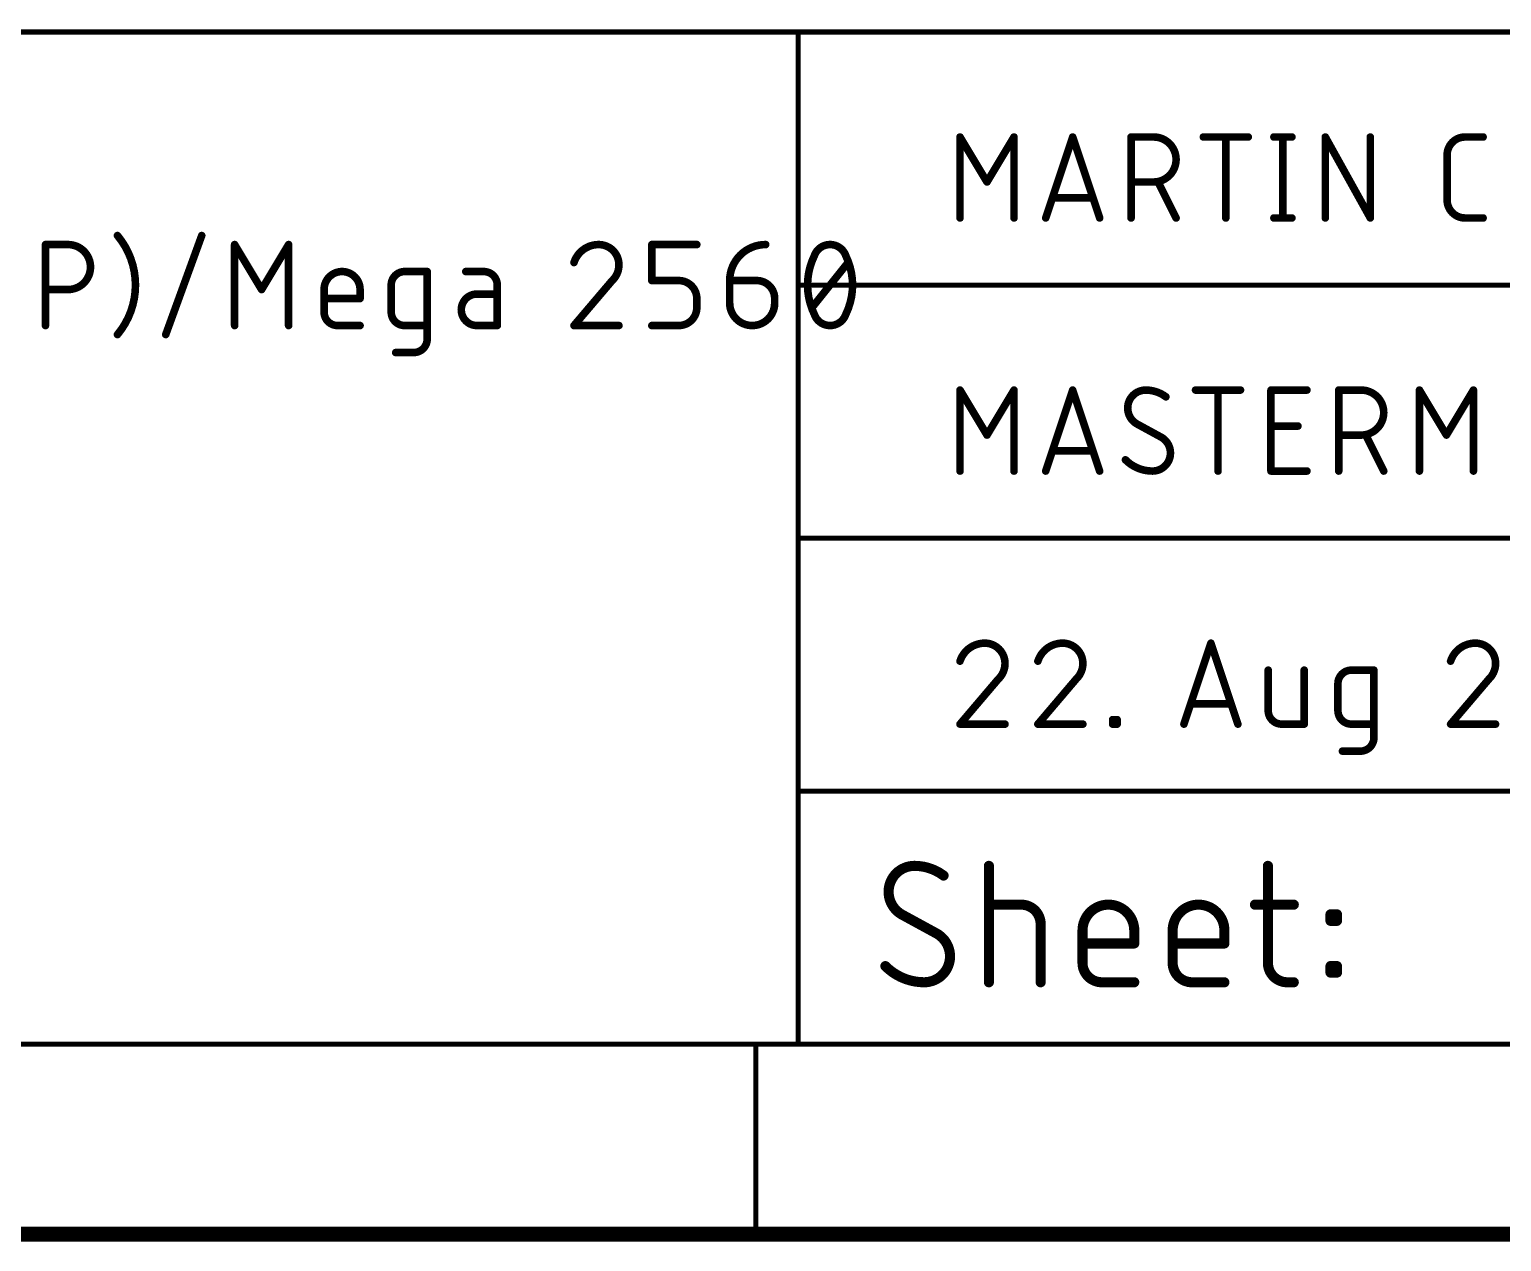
# Model space of a CAD drawing. Extents: x -56 to 205, y -3 to 177.
# Drawn here: x 143.96 to 173.51, y -2.69 to 21.64 of the extents above; entities that cross this region are included whole.
import ezdxf

# ---------------------------------------------------------------- set-up
doc = ezdxf.new("R2010")
doc.units = 0
doc.layers.add('94', color=14, linetype='CONTINUOUS')

msp = doc.modelspace()

# ---------------------------------------------------------------- linework, layer by layer
at = {"layer": '94'}
for points, const_width in [([(105.41, 21.59), (159.385, 21.59)], 0.1016), ([(159.385, 21.59), (200.66, 21.59)], 0.1016), ([(159.385, 16.51), (159.385, 21.59)], 0.1016), ([(162.6362, 17.8562), (162.6362, 19.4818)], 0.1524), ([(162.6362, 19.4818), (163.1781, 18.5787)], 0.1524), ([(163.1781, 18.5787), (163.7199, 19.4818)], 0.1524), ([(163.7199, 19.4818), (163.7199, 17.8562)], 0.1524), ([(164.3556, 17.8562), (164.8975, 19.4818)], 0.1524), ([(164.8975, 19.4818), (165.4394, 17.8562)], 0.1524), ([(166.0703, 17.8562), (166.0703, 19.4818)], 0.1524), ([(166.0703, 19.4818), (166.5219, 19.4818)], 0.1524), ([(167.5201, 19.4818), (168.4232, 19.4818)], 0.1524), ([(167.9716, 17.8562), (167.9716, 19.4818)], 0.1524), ([(168.9373, 19.4818), (169.2986, 19.4818)], 0.1524), ([(169.1179, 19.4818), (169.1179, 17.8562)], 0.1524), ([(169.969, 17.8562), (169.969, 19.4818)], 0.1524), ([(169.969, 19.4818), (170.8721, 17.8562)], 0.1524), ([(170.8721, 17.8562), (170.8721, 19.4818)], 0.1524), ([(172.7752, 19.4818), (173.1364, 19.4818)], 0.1524), ([(172.4139, 18.2174), (172.4139, 19.1206)], 0.1524), ([(166.5219, 18.5787), (166.0703, 18.5787)], 0.1524), ([(166.9734, 17.8562), (166.6122, 18.5787)], 0.1524), ([(165.3039, 18.2626), (164.4911, 18.2626)], 0.1524), ([(168.9373, 17.8562), (169.2986, 17.8562)], 0.1524), ([(173.1364, 17.8562), (172.7752, 17.8562)], 0.1524), ([(146.6922, 15.5166), (147.4147, 17.5034)], 0.1524), ([(144.2783, 15.6972), (144.2783, 17.3228)], 0.1524), ([(144.2783, 17.3228), (144.7299, 17.3228)], 0.1524), ([(148.0747, 15.6972), (148.0747, 17.3228)], 0.1524), ([(148.0747, 17.3228), (148.6166, 16.4197)], 0.1524), ([(148.6166, 16.4197), (149.1584, 17.3228)], 0.1524), ([(149.1584, 17.3228), (149.1584, 15.6972)], 0.1524), ([(156.4496, 16.6003), (156.4496, 17.3228)], 0.1524), ([(156.4496, 17.3228), (157.3527, 17.3228)], 0.1524), ([(151.4889, 16.7809), (151.9404, 16.7809)], 0.1524), ([(151.9404, 16.7809), (151.9404, 15.4263)], 0.1524), ([(153.0763, 16.7809), (152.7151, 16.7809)], 0.1524), ([(159.6661, 16.0584), (160.3886, 16.9616)], 0.1524), ([(151.2179, 15.9681), (151.2179, 16.51)], 0.1524), ([(153.3472, 15.6972), (153.3472, 16.51)], 0.1524), ([(155.6541, 16.6003), (154.8864, 15.6972)], 0.1524), ([(156.9914, 16.6003), (156.4496, 16.6003)], 0.1524), ([(158.0127, 16.6003), (158.5546, 16.6003)], 0.1524), ([(158.0127, 16.1488), (158.0127, 16.6003)], 0.1524), ([(159.385, 11.43), (159.385, 16.51)], 0.1016), ([(159.385, 16.51), (200.66, 16.51)], 0.1016), ([(144.7299, 16.4197), (144.2783, 16.4197)], 0.1524), ([(149.8706, 15.9681), (149.8706, 16.4197)], 0.1524), ([(150.5931, 16.2391), (149.8706, 16.2391)], 0.1524), ([(150.5931, 16.4197), (150.5931, 16.2391)], 0.1524), ([(153.3472, 16.3294), (152.9408, 16.3294)], 0.1524), ([(157.3527, 16.0584), (157.3527, 16.2391)], 0.1524), ([(158.9158, 16.2391), (158.9158, 16.1488)], 0.1524), ([(150.5931, 15.6972), (150.1415, 15.6972)], 0.1524), ([(151.9404, 15.6972), (151.4889, 15.6972)], 0.1524), ([(152.9408, 15.6972), (153.3472, 15.6972)], 0.1524), ([(154.8864, 15.6972), (155.7896, 15.6972)], 0.1524), ([(156.4496, 15.6972), (156.9914, 15.6972)], 0.1524), ([(151.6695, 15.1553), (151.3083, 15.1553)], 0.1524), ([(162.6362, 12.7762), (162.6362, 14.4018)], 0.1524), ([(162.6362, 14.4018), (163.1781, 13.4987)], 0.1524), ([(163.1781, 13.4987), (163.7199, 14.4018)], 0.1524), ([(163.7199, 14.4018), (163.7199, 12.7762)], 0.1524), ([(164.3556, 12.7762), (164.8975, 14.4018)], 0.1524), ([(164.8975, 14.4018), (165.4394, 12.7762)], 0.1524), ([(167.3638, 14.4018), (168.2669, 14.4018)], 0.1524), ([(167.8153, 12.7762), (167.8153, 14.4018)], 0.1524), ([(168.8778, 12.7762), (168.8778, 14.4018)], 0.1524), ([(168.8778, 14.4018), (169.6003, 14.4018)], 0.1524), ([(170.2387, 12.7762), (170.2387, 14.4018)], 0.1524), ([(170.2387, 14.4018), (170.6902, 14.4018)], 0.1524), ([(171.8586, 12.7762), (171.8586, 14.4018)], 0.1524), ([(171.8586, 14.4018), (172.4005, 13.4987)], 0.1524), ([(172.4005, 13.4987), (172.9424, 14.4018)], 0.1524), ([(172.9424, 14.4018), (172.9424, 12.7762)], 0.1524), ([(166.6795, 13.4535), (166.1827, 13.7245)], 0.1524), ([(168.8778, 13.6793), (169.4196, 13.6793)], 0.1524), ([(170.6902, 13.4987), (170.2387, 13.4987)], 0.1524), ([(171.1418, 12.7762), (170.7805, 13.4987)], 0.1524), ([(165.3039, 13.1826), (164.4911, 13.1826)], 0.1524), ([(169.6003, 12.7762), (168.8778, 12.7762)], 0.1524), ([(159.385, 6.35), (159.385, 11.43)], 0.1016), ([(159.385, 11.43), (200.66, 11.43)], 0.1016), ([(167.131, 7.6962), (167.6729, 9.3218)], 0.1524), ([(167.6729, 9.3218), (168.2148, 7.6962)], 0.1524), ([(163.4038, 8.5993), (162.6362, 7.6962)], 0.1524), ([(164.967, 8.5993), (164.1993, 7.6962)], 0.1524), ([(168.8227, 8.7799), (168.8227, 7.9671)], 0.1524), ([(169.5452, 7.6962), (169.5452, 8.7799)], 0.1524), ([(170.2222, 7.9671), (170.2222, 8.509)], 0.1524), ([(170.4931, 8.7799), (170.9447, 8.7799)], 0.1524), ([(170.9447, 8.7799), (170.9447, 7.4253)], 0.1524), ([(173.2515, 8.5993), (172.4839, 7.6962)], 0.1524), ([(168.0793, 8.1026), (167.2665, 8.1026)], 0.1524), ([(162.6362, 7.6962), (163.5393, 7.6962)], 0.1524), ([(164.1993, 7.6962), (165.1024, 7.6962)], 0.1524), ([(165.6999, 7.6962), (165.6999, 7.7865)], 0.1524), ([(165.6999, 7.7865), (165.7902, 7.7865)], 0.1524), ([(165.7902, 7.6962), (165.6999, 7.6962)], 0.1524), ([(165.7902, 7.7865), (165.7902, 7.6962)], 0.1524), ([(169.0936, 7.6962), (169.5452, 7.6962)], 0.1524), ([(170.9447, 7.6962), (170.4931, 7.6962)], 0.1524), ([(172.4839, 7.6962), (173.387, 7.6962)], 0.1524), ([(170.6737, 7.1543), (170.3125, 7.1543)], 0.1524), ([(190.5, 6.35), (159.385, 6.35)], 0.1016), ([(159.385, 6.35), (159.385, 1.27)], 0.1016), ([(163.2161, 2.5146), (163.2161, 4.8514)], 0.2032), ([(168.8169, 4.8514), (168.8169, 2.9041)], 0.2032), ([(163.2161, 4.0725), (163.8652, 4.0725)], 0.2032), ([(168.5572, 4.0725), (169.3362, 4.0725)], 0.2032), ([(162.1762, 3.4883), (161.4622, 3.8777)], 0.2032), ([(170.0733, 3.7479), (170.0733, 3.8777)], 0.2032), ([(170.0733, 3.8777), (170.2031, 3.8777)], 0.2032), ([(170.2031, 3.7479), (170.0733, 3.7479)], 0.2032), ([(170.2031, 3.8777), (170.2031, 3.7479)], 0.2032), ([(164.2547, 3.683), (164.2547, 2.5146)], 0.2032), ([(165.0952, 2.9041), (165.0952, 3.5532)], 0.2032), ([(166.1338, 3.5532), (166.1338, 3.2935)], 0.2032), ([(166.9047, 2.9041), (166.9047, 3.5532)], 0.2032), ([(167.9433, 3.5532), (167.9433, 3.2935)], 0.2032), ([(166.1338, 3.2935), (165.0952, 3.2935)], 0.2032), ([(167.9433, 3.2935), (166.9047, 3.2935)], 0.2032), ([(170.0733, 2.7093), (170.0733, 2.8392)], 0.2032), ([(170.0733, 2.8392), (170.2031, 2.8392)], 0.2032), ([(170.2031, 2.7093), (170.0733, 2.7093)], 0.2032), ([(170.2031, 2.8392), (170.2031, 2.7093)], 0.2032), ([(166.1338, 2.5146), (165.4847, 2.5146)], 0.2032), ([(167.9433, 2.5146), (167.2942, 2.5146)], 0.2032), ([(169.2063, 2.5146), (169.3362, 2.5146)], 0.2032), ([(-52.07, 1.27), (200.66, 1.27)], 0.1), ([(158.5383, -2.54), (158.5383, 1.27)], 0.1), ([(-55.88, -2.54), (204.47, -2.54)], 0.3)]:
    msp.add_lwpolyline(points, dxfattribs=dict(at, const_width=const_width))
for points, const_width in [([(159.385, 21.6154, 1), (159.385, 21.5646)], 0.0508), ([(159.4104, 21.59, 1), (159.3596, 21.59)], 0.0508), ([(159.385, 21.5646, 1), (159.385, 21.6154)], 0.0508), ([(162.6743, 19.4818, 1), (162.5981, 19.4818)], 0.0762), ([(162.6689, 19.5014, 1), (162.6035, 19.4622)], 0.0762), ([(163.758, 19.4818, 1), (163.6818, 19.4818)], 0.0762), ([(163.7526, 19.4622, 1), (163.6873, 19.5014)], 0.0762), ([(164.9336, 19.4938, 1), (164.8614, 19.4698)], 0.0762), ([(164.9336, 19.4698, 1), (164.8614, 19.4938)], 0.0762), ([(166.1084, 19.4818, 1), (166.0322, 19.4818)], 0.0762), ([(166.0703, 19.5199, 1), (166.0703, 19.4437)], 0.0762), ([(166.5219, 18.5787, 1), (166.5219, 19.4818)], 0.1524), ([(166.5219, 19.5199, 1), (166.5219, 19.4437)], 0.0762), ([(166.5219, 19.4437, 1), (166.5219, 19.5199)], 0.0762), ([(167.5201, 19.5199, 1), (167.5201, 19.4437)], 0.0762), ([(168.0097, 19.4818, 1), (167.9335, 19.4818)], 0.0762), ([(168.4232, 19.4437, 1), (168.4232, 19.5199)], 0.0762), ([(168.9373, 19.5199, 1), (168.9373, 19.4437)], 0.0762), ([(169.156, 19.4818, 1), (169.0798, 19.4818)], 0.0762), ([(169.2986, 19.4437, 1), (169.2986, 19.5199)], 0.0762), ([(170.0071, 19.4818, 1), (169.9309, 19.4818)], 0.0762), ([(170.0023, 19.5003, 1), (169.9357, 19.4633)], 0.0762), ([(170.9102, 19.4818, 1), (170.834, 19.4818)], 0.0762), ([(172.7752, 19.4818, 0.4142), (172.4139, 19.1206)], 0.1524), ([(172.7752, 19.5199, 1), (172.7752, 19.4437)], 0.0762), ([(172.7752, 19.4437, 1), (172.7752, 19.5199)], 0.0762), ([(173.1364, 19.4437, 1), (173.1364, 19.5199)], 0.0762), ([(172.452, 19.1206, 1), (172.3758, 19.1206)], 0.0762), ([(172.3758, 19.1206, 1), (172.452, 19.1206)], 0.0762), ([(163.1454, 18.5983, 1), (163.2107, 18.5591)], 0.0762), ([(163.1454, 18.5591, 1), (163.2107, 18.5983)], 0.0762), ([(166.0703, 18.6168, 1), (166.0703, 18.5406)], 0.0762), ([(166.5219, 18.6168, 1), (166.5219, 18.5406)], 0.0762), ([(166.5219, 18.5406, 1), (166.5219, 18.6168)], 0.0762), ([(166.6463, 18.5957, 1), (166.5781, 18.5616)], 0.0762), ([(164.4911, 18.3007, 1), (164.4911, 18.2245)], 0.0762), ([(165.3039, 18.2245, 1), (165.3039, 18.3007)], 0.0762), ([(172.4139, 18.2174, 0.4142), (172.7752, 17.8562)], 0.1524), ([(172.452, 18.2174, 1), (172.3758, 18.2174)], 0.0762), ([(172.3758, 18.2174, 1), (172.452, 18.2174)], 0.0762), ([(162.5981, 17.8562, 1), (162.6743, 17.8562)], 0.0762), ([(163.6818, 17.8562, 1), (163.758, 17.8562)], 0.0762), ([(164.3195, 17.8682, 1), (164.3918, 17.8442)], 0.0762), ([(165.4032, 17.8442, 1), (165.4755, 17.8682)], 0.0762), ([(166.0322, 17.8562, 1), (166.1084, 17.8562)], 0.0762), ([(166.9394, 17.8392, 1), (167.0075, 17.8732)], 0.0762), ([(167.9335, 17.8562, 1), (168.0097, 17.8562)], 0.0762), ([(168.9373, 17.8943, 1), (168.9373, 17.8181)], 0.0762), ([(169.0798, 17.8562, 1), (169.156, 17.8562)], 0.0762), ([(169.2986, 17.8181, 1), (169.2986, 17.8943)], 0.0762), ([(169.9309, 17.8562, 1), (170.0071, 17.8562)], 0.0762), ([(170.834, 17.8562, 1), (170.9102, 17.8562)], 0.0762), ([(170.8388, 17.8377, 1), (170.9054, 17.8747)], 0.0762), ([(172.7752, 17.8943, 1), (172.7752, 17.8181)], 0.0762), ([(172.7752, 17.8181, 1), (172.7752, 17.8943)], 0.0762), ([(173.1364, 17.8181, 1), (173.1364, 17.8943)], 0.0762), ([(146.0841, 16.51, 0.1762), (145.7229, 17.5034)], 0.1524), ([(145.7521, 17.5279, 1), (145.6937, 17.4789)], 0.0762), ([(147.4505, 17.4904, 1), (147.3789, 17.5164)], 0.0762), ([(144.3164, 17.3228, 1), (144.2402, 17.3228)], 0.0762), ([(144.2783, 17.3609, 1), (144.2783, 17.2847)], 0.0762), ([(144.7299, 16.4197, 1), (144.7299, 17.3228)], 0.1524), ([(144.7299, 17.3609, 1), (144.7299, 17.2847)], 0.0762), ([(144.7299, 17.2847, 1), (144.7299, 17.3609)], 0.0762), ([(148.1128, 17.3228, 1), (148.0366, 17.3228)], 0.0762), ([(148.1074, 17.3424, 1), (148.042, 17.3032)], 0.0762), ([(149.1965, 17.3228, 1), (149.1203, 17.3228)], 0.0762), ([(149.1911, 17.3032, 1), (149.1258, 17.3424)], 0.0762), ([(155.3832, 17.3228, 0.3252), (154.8864, 16.9616)], 0.1524), ([(155.7896, 16.9164, 0.4142), (155.3832, 17.3228)], 0.1524), ([(155.3832, 17.3609, 1), (155.3832, 17.2847)], 0.0762), ([(155.3832, 17.2847, 1), (155.3832, 17.3609)], 0.0762), ([(156.4877, 17.3228, 1), (156.4115, 17.3228)], 0.0762), ([(156.4496, 17.3609, 1), (156.4496, 17.2847)], 0.0762), ([(157.3527, 17.2847, 1), (157.3527, 17.3609)], 0.0762), ([(158.7352, 17.3228, 0.4142), (158.0127, 16.6003)], 0.1524), ([(158.7352, 17.2847, 1), (158.7352, 17.3609)], 0.0762), ([(159.7113, 17.097, 0.1139), (159.5758, 16.51)], 0.1524), ([(159.6752, 17.1094, 1), (159.7473, 17.0847)], 0.0762), ([(160.0274, 17.3228, 0.3205), (159.7113, 17.097)], 0.1524), ([(159.7455, 17.0803, 1), (159.677, 17.1137)], 0.0762), ([(160.3435, 17.097, 0.3205), (160.0274, 17.3228)], 0.1524), ([(160.0274, 17.3609, 1), (160.0274, 17.2847)], 0.0762), ([(160.0274, 17.2847, 1), (160.0274, 17.3609)], 0.0762), ([(160.3777, 17.1137, 1), (160.3092, 17.0803)], 0.0762), ([(160.4789, 16.51, 0.1139), (160.3435, 17.097)], 0.1524), ([(160.3074, 17.0847, 1), (160.3795, 17.1094)], 0.0762), ([(150.5931, 16.4197, 1), (149.8706, 16.4197)], 0.1524), ([(151.4889, 16.7809, 0.4142), (151.2179, 16.51)], 0.1524), ([(151.4889, 16.819, 1), (151.4889, 16.7428)], 0.0762), ([(151.4889, 16.7428, 1), (151.4889, 16.819)], 0.0762), ([(151.9785, 16.7809, 1), (151.9023, 16.7809)], 0.0762), ([(151.9404, 16.7428, 1), (151.9404, 16.819)], 0.0762), ([(152.7151, 16.819, 1), (152.7151, 16.7428)], 0.0762), ([(153.3472, 16.51, 0.4142), (153.0763, 16.7809)], 0.1524), ([(153.0763, 16.819, 1), (153.0763, 16.7428)], 0.0762), ([(153.0763, 16.7428, 1), (153.0763, 16.819)], 0.0762), ([(154.8502, 16.9733, 1), (154.9227, 16.9498)], 0.0762), ([(155.6541, 16.6003, 0.2053), (155.7896, 16.9164)], 0.1524), ([(155.8277, 16.9164, 1), (155.7515, 16.9164)], 0.0762), ([(155.7515, 16.9164, 1), (155.8277, 16.9164)], 0.0762), ([(160.4184, 16.9378, 1), (160.3589, 16.9854)], 0.0762), ([(145.7229, 15.5166, 0.1762), (146.0841, 16.51)], 0.1524), ([(146.1222, 16.51, 1), (146.046, 16.51)], 0.0762), ([(151.256, 16.51, 1), (151.1798, 16.51)], 0.0762), ([(153.3853, 16.51, 1), (153.3091, 16.51)], 0.0762), ([(155.6278, 16.6279, 1), (155.6804, 16.5727)], 0.0762), ([(155.6831, 16.5756, 1), (155.6251, 16.625)], 0.0762), ([(156.4496, 16.6384, 1), (156.4496, 16.5622)], 0.0762), ([(156.4115, 16.6003, 1), (156.4877, 16.6003)], 0.0762), ([(157.3527, 16.2391, 0.4142), (156.9914, 16.6003)], 0.1524), ([(156.9914, 16.6384, 1), (156.9914, 16.5622)], 0.0762), ([(156.9914, 16.5622, 1), (156.9914, 16.6384)], 0.0762), ([(158.0127, 16.6384, 1), (158.0127, 16.5622)], 0.0762), ([(158.0508, 16.6003, 1), (157.9746, 16.6003)], 0.0762), ([(157.9746, 16.6003, 1), (158.0508, 16.6003)], 0.0762), ([(158.9158, 16.2391, 0.4142), (158.5546, 16.6003)], 0.1524), ([(158.5546, 16.6384, 1), (158.5546, 16.5622)], 0.0762), ([(158.5546, 16.5622, 1), (158.5546, 16.6384)], 0.0762), ([(159.4104, 16.51, 1), (159.3596, 16.51)], 0.0508), ([(159.385, 16.5354, 1), (159.385, 16.4846)], 0.0508), ([(159.5758, 16.51, 0.1139), (159.7113, 15.923)], 0.1524), ([(159.6139, 16.51, 1), (159.5377, 16.51)], 0.0762), ([(160.3435, 15.923, 0.1139), (160.4789, 16.51)], 0.1524), ([(160.517, 16.51, 1), (160.4408, 16.51)], 0.0762), ([(144.2783, 16.4578, 1), (144.2783, 16.3816)], 0.0762), ([(144.7299, 16.4578, 1), (144.7299, 16.3816)], 0.0762), ([(144.7299, 16.3816, 1), (144.7299, 16.4578)], 0.0762), ([(146.046, 16.51, 1), (146.1222, 16.51)], 0.0762), ([(148.5839, 16.4393, 1), (148.6493, 16.4001)], 0.0762), ([(148.5839, 16.4001, 1), (148.6493, 16.4393)], 0.0762), ([(149.9087, 16.4197, 1), (149.8325, 16.4197)], 0.0762), ([(149.8325, 16.4197, 1), (149.9087, 16.4197)], 0.0762), ([(149.8706, 16.2772, 1), (149.8706, 16.201)], 0.0762), ([(150.6312, 16.4197, 1), (150.555, 16.4197)], 0.0762), ([(150.555, 16.4197, 1), (150.6312, 16.4197)], 0.0762), ([(150.555, 16.2391, 1), (150.6312, 16.2391)], 0.0762), ([(150.5931, 16.201, 1), (150.5931, 16.2772)], 0.0762), ([(151.1798, 16.51, 1), (151.256, 16.51)], 0.0762), ([(152.9408, 16.3294, 1), (152.9408, 15.6972)], 0.1524), ([(152.9408, 16.3675, 1), (152.9408, 16.2913)], 0.0762), ([(152.9408, 16.2913, 1), (152.9408, 16.3675)], 0.0762), ([(153.3091, 16.51, 1), (153.3853, 16.51)], 0.0762), ([(153.3472, 16.2913, 1), (153.3472, 16.3675)], 0.0762), ([(157.3908, 16.2391, 1), (157.3146, 16.2391)], 0.0762), ([(157.3146, 16.2391, 1), (157.3908, 16.2391)], 0.0762), ([(158.9539, 16.2391, 1), (158.8777, 16.2391)], 0.0762), ([(158.8777, 16.2391, 1), (158.9539, 16.2391)], 0.0762), ([(159.3596, 16.51, 1), (159.4104, 16.51)], 0.0508), ([(159.5377, 16.51, 1), (159.6139, 16.51)], 0.0762), ([(160.4408, 16.51, 1), (160.517, 16.51)], 0.0762), ([(149.8706, 15.9681, 0.4142), (150.1415, 15.6972)], 0.1524), ([(149.9087, 15.9681, 1), (149.8325, 15.9681)], 0.0762), ([(149.8325, 15.9681, 1), (149.9087, 15.9681)], 0.0762), ([(151.2179, 15.9681, 0.4142), (151.4889, 15.6972)], 0.1524), ([(151.256, 15.9681, 1), (151.1798, 15.9681)], 0.0762), ([(151.1798, 15.9681, 1), (151.256, 15.9681)], 0.0762), ([(156.9914, 15.6972, 0.4142), (157.3527, 16.0584)], 0.1524), ([(157.3908, 16.0584, 1), (157.3146, 16.0584)], 0.0762), ([(157.3146, 16.0584, 1), (157.3908, 16.0584)], 0.0762), ([(158.0127, 16.1488, 1), (158.9158, 16.1488)], 0.1524), ([(158.0508, 16.1488, 1), (157.9746, 16.1488)], 0.0762), ([(157.9746, 16.1488, 1), (158.0508, 16.1488)], 0.0762), ([(158.9539, 16.1488, 1), (158.8777, 16.1488)], 0.0762), ([(158.8777, 16.1488, 1), (158.9539, 16.1488)], 0.0762), ([(159.6364, 16.0822, 1), (159.6959, 16.0346)], 0.0762), ([(159.7473, 15.9353, 1), (159.6752, 15.9106)], 0.0762), ([(159.7113, 15.923, 0.3205), (160.0274, 15.6972)], 0.1524), ([(159.677, 15.9063, 1), (159.7455, 15.9397)], 0.0762), ([(160.0274, 15.6972, 0.3205), (160.3435, 15.923)], 0.1524), ([(160.3092, 15.9397, 1), (160.3777, 15.9063)], 0.0762), ([(160.3795, 15.9106, 1), (160.3074, 15.9353)], 0.0762), ([(144.2402, 15.6972, 1), (144.3164, 15.6972)], 0.0762), ([(148.0366, 15.6972, 1), (148.1128, 15.6972)], 0.0762), ([(149.1203, 15.6972, 1), (149.1965, 15.6972)], 0.0762), ([(150.1415, 15.7353, 1), (150.1415, 15.6591)], 0.0762), ([(150.1415, 15.6591, 1), (150.1415, 15.7353)], 0.0762), ([(150.5931, 15.6591, 1), (150.5931, 15.7353)], 0.0762), ([(151.4889, 15.7353, 1), (151.4889, 15.6591)], 0.0762), ([(151.4889, 15.6591, 1), (151.4889, 15.7353)], 0.0762), ([(151.9404, 15.6591, 1), (151.9404, 15.7353)], 0.0762), ([(152.9408, 15.7353, 1), (152.9408, 15.6591)], 0.0762), ([(152.9408, 15.6591, 1), (152.9408, 15.7353)], 0.0762), ([(153.3091, 15.6972, 1), (153.3853, 15.6972)], 0.0762), ([(153.3472, 15.6591, 1), (153.3472, 15.7353)], 0.0762), ([(154.8864, 15.7353, 1), (154.8864, 15.6591)], 0.0762), ([(154.8574, 15.7219, 1), (154.9155, 15.6725)], 0.0762), ([(155.7896, 15.6591, 1), (155.7896, 15.7353)], 0.0762), ([(156.4496, 15.7353, 1), (156.4496, 15.6591)], 0.0762), ([(156.9914, 15.7353, 1), (156.9914, 15.6591)], 0.0762), ([(156.9914, 15.6591, 1), (156.9914, 15.7353)], 0.0762), ([(160.0274, 15.7353, 1), (160.0274, 15.6591)], 0.0762), ([(160.0274, 15.6591, 1), (160.0274, 15.7353)], 0.0762), ([(145.6937, 15.5411, 1), (145.7521, 15.4921)], 0.0762), ([(146.6564, 15.5296, 1), (146.728, 15.5036)], 0.0762), ([(151.6695, 15.1553, 0.4142), (151.9404, 15.4263)], 0.1524), ([(151.9785, 15.4263, 1), (151.9023, 15.4263)], 0.0762), ([(151.9023, 15.4263, 1), (151.9785, 15.4263)], 0.0762), ([(151.3083, 15.1934, 1), (151.3083, 15.1172)], 0.0762), ([(151.6695, 15.1934, 1), (151.6695, 15.1172)], 0.0762), ([(151.6695, 15.1172, 1), (151.6695, 15.1934)], 0.0762), ([(162.6743, 14.4018, 1), (162.5981, 14.4018)], 0.0762), ([(162.6689, 14.4214, 1), (162.6035, 14.3822)], 0.0762), ([(163.758, 14.4018, 1), (163.6818, 14.4018)], 0.0762), ([(163.7526, 14.3822, 1), (163.6873, 14.4214)], 0.0762), ([(164.9336, 14.4138, 1), (164.8614, 14.3898)], 0.0762), ([(164.9336, 14.3898, 1), (164.8614, 14.4138)], 0.0762), ([(166.3634, 14.4018, 0.4142), (166.0021, 14.0406)], 0.1524), ([(166.7698, 14.2663, 0.1623), (166.3634, 14.4018)], 0.1524), ([(166.3634, 14.4399, 1), (166.3634, 14.3637)], 0.0762), ([(166.3634, 14.3637, 1), (166.3634, 14.4399)], 0.0762), ([(166.7469, 14.2359, 1), (166.7926, 14.2968)], 0.0762), ([(167.3638, 14.4399, 1), (167.3638, 14.3637)], 0.0762), ([(167.8534, 14.4018, 1), (167.7772, 14.4018)], 0.0762), ([(168.2669, 14.3637, 1), (168.2669, 14.4399)], 0.0762), ([(168.9159, 14.4018, 1), (168.8397, 14.4018)], 0.0762), ([(168.8778, 14.4399, 1), (168.8778, 14.3637)], 0.0762), ([(169.6003, 14.3637, 1), (169.6003, 14.4399)], 0.0762), ([(170.2768, 14.4018, 1), (170.2006, 14.4018)], 0.0762), ([(170.2387, 14.4399, 1), (170.2387, 14.3637)], 0.0762), ([(170.6902, 13.4987, 1), (170.6902, 14.4018)], 0.1524), ([(170.6902, 14.4399, 1), (170.6902, 14.3637)], 0.0762), ([(170.6902, 14.3637, 1), (170.6902, 14.4399)], 0.0762), ([(171.8967, 14.4018, 1), (171.8205, 14.4018)], 0.0762), ([(171.8913, 14.4214, 1), (171.826, 14.3822)], 0.0762), ([(172.9805, 14.4018, 1), (172.9043, 14.4018)], 0.0762), ([(172.975, 14.3822, 1), (172.9097, 14.4214)], 0.0762), ([(166.0021, 14.0406, 0.2656), (166.1827, 13.7245)], 0.1524), ([(166.0402, 14.0406, 1), (165.964, 14.0406)], 0.0762), ([(165.964, 14.0406, 1), (166.0402, 14.0406)], 0.0762), ([(166.201, 13.7579, 1), (166.1645, 13.691)], 0.0762), ([(166.1634, 13.6916, 1), (166.2021, 13.7573)], 0.0762), ([(168.8778, 13.7174, 1), (168.8778, 13.6412)], 0.0762), ([(169.4196, 13.6412, 1), (169.4196, 13.7174)], 0.0762), ([(163.1454, 13.5183, 1), (163.2107, 13.4791)], 0.0762), ([(163.1454, 13.4791, 1), (163.2107, 13.5183)], 0.0762), ([(166.6988, 13.4864, 1), (166.6601, 13.4207)], 0.0762), ([(166.8601, 13.1374, 0.2656), (166.6795, 13.4535)], 0.1524), ([(166.6612, 13.4201, 1), (166.6977, 13.487)], 0.0762), ([(170.2387, 13.5368, 1), (170.2387, 13.4606)], 0.0762), ([(170.6902, 13.5368, 1), (170.6902, 13.4606)], 0.0762), ([(170.6902, 13.4606, 1), (170.6902, 13.5368)], 0.0762), ([(170.8146, 13.5157, 1), (170.7465, 13.4816)], 0.0762), ([(172.3678, 13.5183, 1), (172.4332, 13.4791)], 0.0762), ([(172.3678, 13.4791, 1), (172.4332, 13.5183)], 0.0762), ([(164.4911, 13.2207, 1), (164.4911, 13.1445)], 0.0762), ([(165.3039, 13.1445, 1), (165.3039, 13.2207)], 0.0762), ([(165.984, 13.0288, 1), (165.9299, 12.9751)], 0.0762), ([(165.957, 13.002, 0.2), (166.4988, 12.7762)], 0.1524), ([(166.4988, 12.7762, 0.4142), (166.8601, 13.1374)], 0.1524), ([(166.8982, 13.1374, 1), (166.822, 13.1374)], 0.0762), ([(166.822, 13.1374, 1), (166.8982, 13.1374)], 0.0762), ([(162.5981, 12.7762, 1), (162.6743, 12.7762)], 0.0762), ([(163.6818, 12.7762, 1), (163.758, 12.7762)], 0.0762), ([(164.3195, 12.7882, 1), (164.3918, 12.7642)], 0.0762), ([(165.4032, 12.7642, 1), (165.4755, 12.7882)], 0.0762), ([(166.4988, 12.8143, 1), (166.4988, 12.7381)], 0.0762), ([(166.4988, 12.7381, 1), (166.4988, 12.8143)], 0.0762), ([(167.7772, 12.7762, 1), (167.8534, 12.7762)], 0.0762), ([(168.8778, 12.8143, 1), (168.8778, 12.7381)], 0.0762), ([(168.8397, 12.7762, 1), (168.9159, 12.7762)], 0.0762), ([(169.6003, 12.7381, 1), (169.6003, 12.8143)], 0.0762), ([(170.2006, 12.7762, 1), (170.2768, 12.7762)], 0.0762), ([(171.1077, 12.7592, 1), (171.1759, 12.7932)], 0.0762), ([(171.8205, 12.7762, 1), (171.8967, 12.7762)], 0.0762), ([(172.9043, 12.7762, 1), (172.9805, 12.7762)], 0.0762), ([(159.4104, 11.43, 1), (159.3596, 11.43)], 0.0508), ([(159.385, 11.4554, 1), (159.385, 11.4046)], 0.0508), ([(159.3596, 11.43, 1), (159.4104, 11.43)], 0.0508), ([(163.1329, 9.3218, 0.3252), (162.6362, 8.9606)], 0.1524), ([(163.5393, 8.9154, 0.4142), (163.1329, 9.3218)], 0.1524), ([(163.1329, 9.3599, 1), (163.1329, 9.2837)], 0.0762), ([(163.1329, 9.2837, 1), (163.1329, 9.3599)], 0.0762), ([(164.696, 9.3218, 0.3252), (164.1993, 8.9606)], 0.1524), ([(165.1024, 8.9154, 0.4142), (164.696, 9.3218)], 0.1524), ([(164.696, 9.3599, 1), (164.696, 9.2837)], 0.0762), ([(164.696, 9.2837, 1), (164.696, 9.3599)], 0.0762), ([(167.7091, 9.3338, 1), (167.6368, 9.3098)], 0.0762), ([(167.7091, 9.3098, 1), (167.6368, 9.3338)], 0.0762), ([(172.9806, 9.3218, 0.3252), (172.4839, 8.9606)], 0.1524), ([(173.387, 8.9154, 0.4142), (172.9806, 9.3218)], 0.1524), ([(172.9806, 9.3599, 1), (172.9806, 9.2837)], 0.0762), ([(172.9806, 9.2837, 1), (172.9806, 9.3599)], 0.0762), ([(162.6, 8.9723, 1), (162.6724, 8.9488)], 0.0762), ([(163.4038, 8.5993, 0.2053), (163.5393, 8.9154)], 0.1524), ([(163.5774, 8.9154, 1), (163.5012, 8.9154)], 0.0762), ([(163.5012, 8.9154, 1), (163.5774, 8.9154)], 0.0762), ([(164.1631, 8.9723, 1), (164.2356, 8.9488)], 0.0762), ([(164.967, 8.5993, 0.2053), (165.1024, 8.9154)], 0.1524), ([(165.1405, 8.9154, 1), (165.0643, 8.9154)], 0.0762), ([(165.0643, 8.9154, 1), (165.1405, 8.9154)], 0.0762), ([(172.4476, 8.9723, 1), (172.5201, 8.9488)], 0.0762), ([(173.2515, 8.5993, 0.2053), (173.387, 8.9154)], 0.1524), ([(173.4251, 8.9154, 1), (173.3489, 8.9154)], 0.0762), ([(173.3489, 8.9154, 1), (173.4251, 8.9154)], 0.0762), ([(163.3776, 8.6269, 1), (163.4301, 8.5717)], 0.0762), ([(163.4329, 8.5746, 1), (163.3748, 8.624)], 0.0762), ([(164.9407, 8.6269, 1), (164.9932, 8.5717)], 0.0762), ([(164.996, 8.5746, 1), (164.9379, 8.624)], 0.0762), ([(168.8608, 8.7799, 1), (168.7846, 8.7799)], 0.0762), ([(169.5833, 8.7799, 1), (169.5071, 8.7799)], 0.0762), ([(170.4931, 8.7799, 0.4142), (170.2222, 8.509)], 0.1524), ([(170.2603, 8.509, 1), (170.1841, 8.509)], 0.0762), ([(170.4931, 8.818, 1), (170.4931, 8.7418)], 0.0762), ([(170.4931, 8.7418, 1), (170.4931, 8.818)], 0.0762), ([(170.9828, 8.7799, 1), (170.9066, 8.7799)], 0.0762), ([(170.9447, 8.7418, 1), (170.9447, 8.818)], 0.0762), ([(173.2252, 8.6269, 1), (173.2778, 8.5717)], 0.0762), ([(173.2805, 8.5746, 1), (173.2225, 8.624)], 0.0762), ([(170.1841, 8.509, 1), (170.2603, 8.509)], 0.0762), ([(167.2665, 8.1407, 1), (167.2665, 8.0645)], 0.0762), ([(168.0793, 8.0645, 1), (168.0793, 8.1407)], 0.0762), ([(168.8227, 7.9671, 0.4142), (169.0936, 7.6962)], 0.1524), ([(168.8608, 7.9671, 1), (168.7846, 7.9671)], 0.0762), ([(168.7846, 7.9671, 1), (168.8608, 7.9671)], 0.0762), ([(170.2222, 7.9671, 0.4142), (170.4931, 7.6962)], 0.1524), ([(170.2603, 7.9671, 1), (170.1841, 7.9671)], 0.0762), ([(170.1841, 7.9671, 1), (170.2603, 7.9671)], 0.0762), ([(162.6362, 7.7343, 1), (162.6362, 7.6581)], 0.0762), ([(162.6072, 7.7209, 1), (162.6652, 7.6715)], 0.0762), ([(163.5393, 7.6581, 1), (163.5393, 7.7343)], 0.0762), ([(164.1993, 7.7343, 1), (164.1993, 7.6581)], 0.0762), ([(164.1703, 7.7209, 1), (164.2284, 7.6715)], 0.0762), ([(165.1024, 7.6581, 1), (165.1024, 7.7343)], 0.0762), ([(165.738, 7.7865, 1), (165.6618, 7.7865)], 0.0762), ([(165.6999, 7.8246, 1), (165.6999, 7.7484)], 0.0762), ([(165.6999, 7.7343, 1), (165.6999, 7.6581)], 0.0762), ([(165.6618, 7.6962, 1), (165.738, 7.6962)], 0.0762), ([(165.8283, 7.7865, 1), (165.7521, 7.7865)], 0.0762), ([(165.7521, 7.6962, 1), (165.8283, 7.6962)], 0.0762), ([(165.7902, 7.7484, 1), (165.7902, 7.8246)], 0.0762), ([(165.7902, 7.6581, 1), (165.7902, 7.7343)], 0.0762), ([(167.0949, 7.7082, 1), (167.1672, 7.6842)], 0.0762), ([(168.1786, 7.6842, 1), (168.2509, 7.7082)], 0.0762), ([(169.0936, 7.7343, 1), (169.0936, 7.6581)], 0.0762), ([(169.0936, 7.6581, 1), (169.0936, 7.7343)], 0.0762), ([(169.5071, 7.6962, 1), (169.5833, 7.6962)], 0.0762), ([(169.5452, 7.6581, 1), (169.5452, 7.7343)], 0.0762), ([(170.4931, 7.7343, 1), (170.4931, 7.6581)], 0.0762), ([(170.4931, 7.6581, 1), (170.4931, 7.7343)], 0.0762), ([(170.9447, 7.6581, 1), (170.9447, 7.7343)], 0.0762), ([(172.4548, 7.7209, 1), (172.5129, 7.6715)], 0.0762), ([(172.4839, 7.7343, 1), (172.4839, 7.6581)], 0.0762), ([(173.387, 7.6581, 1), (173.387, 7.7343)], 0.0762), ([(170.6737, 7.1543, 0.4142), (170.9447, 7.4253)], 0.1524), ([(170.9828, 7.4253, 1), (170.9066, 7.4253)], 0.0762), ([(170.9066, 7.4253, 1), (170.9828, 7.4253)], 0.0762), ([(170.3125, 7.1924, 1), (170.3125, 7.1162)], 0.0762), ([(170.6737, 7.1924, 1), (170.6737, 7.1162)], 0.0762), ([(170.6737, 7.1162, 1), (170.6737, 7.1924)], 0.0762), ([(159.385, 6.3754, 1), (159.385, 6.3246)], 0.0508), ([(159.4104, 6.35, 1), (159.3596, 6.35)], 0.0508), ([(159.3596, 6.35, 1), (159.4104, 6.35)], 0.0508), ([(161.7218, 4.8514, 0.4142), (161.2025, 4.3321)], 0.2032), ([(162.306, 4.6567, 0.1623), (161.7218, 4.8514)], 0.2032), ([(161.7218, 4.9022, 1), (161.7218, 4.8006)], 0.1016), ([(161.7218, 4.8006, 1), (161.7218, 4.9022)], 0.1016), ([(162.2755, 4.616, 1), (162.3365, 4.6973)], 0.1016), ([(163.2669, 4.8514, 1), (163.1653, 4.8514)], 0.1016), ([(168.8677, 4.8514, 1), (168.7661, 4.8514)], 0.1016), ([(161.2025, 4.3321, 0.2656), (161.4622, 3.8777)], 0.2032), ([(161.2533, 4.3321, 1), (161.1517, 4.3321)], 0.1016), ([(161.1517, 4.3321, 1), (161.2533, 4.3321)], 0.1016), ([(163.2161, 4.1233, 1), (163.2161, 4.0217)], 0.1016), ([(164.2547, 3.683, 0.4142), (163.8652, 4.0725)], 0.2032), ([(163.8652, 4.1233, 1), (163.8652, 4.0217)], 0.1016), ([(163.8652, 4.0217, 1), (163.8652, 4.1233)], 0.1016), ([(166.1338, 3.5532, 1), (165.0952, 3.5532)], 0.2032), ([(167.9433, 3.5532, 1), (166.9047, 3.5532)], 0.2032), ([(168.5572, 4.1233, 1), (168.5572, 4.0217)], 0.1016), ([(169.3362, 4.0217, 1), (169.3362, 4.1233)], 0.1016), ([(161.4865, 3.9223, 1), (161.4378, 3.8331)], 0.1016), ([(161.4364, 3.834, 1), (161.4879, 3.9215)], 0.1016), ([(170.1241, 3.8777, 1), (170.0225, 3.8777)], 0.1016), ([(170.0733, 3.9285, 1), (170.0733, 3.8269)], 0.1016), ([(170.0733, 3.7987, 1), (170.0733, 3.6971)], 0.1016), ([(170.2539, 3.8777, 1), (170.1523, 3.8777)], 0.1016), ([(170.2031, 3.8269, 1), (170.2031, 3.9285)], 0.1016), ([(170.2031, 3.6971, 1), (170.2031, 3.7987)], 0.1016), ([(162.4358, 3.0339, 0.2656), (162.1762, 3.4883)], 0.2032), ([(162.202, 3.532, 1), (162.1504, 3.4445)], 0.1016), ([(162.1518, 3.4437, 1), (162.2005, 3.5329)], 0.1016), ([(164.3055, 3.683, 1), (164.2039, 3.683)], 0.1016), ([(164.2039, 3.683, 1), (164.3055, 3.683)], 0.1016), ([(165.146, 3.5532, 1), (165.0444, 3.5532)], 0.1016), ([(165.0444, 3.5532, 1), (165.146, 3.5532)], 0.1016), ([(166.1846, 3.5532, 1), (166.083, 3.5532)], 0.1016), ([(166.083, 3.5532, 1), (166.1846, 3.5532)], 0.1016), ([(166.9555, 3.5532, 1), (166.8539, 3.5532)], 0.1016), ([(166.8539, 3.5532, 1), (166.9555, 3.5532)], 0.1016), ([(167.9941, 3.5532, 1), (167.8925, 3.5532)], 0.1016), ([(167.8925, 3.5532, 1), (167.9941, 3.5532)], 0.1016), ([(170.0225, 3.7479, 1), (170.1241, 3.7479)], 0.1016), ([(170.1523, 3.7479, 1), (170.2539, 3.7479)], 0.1016), ([(165.0952, 3.3443, 1), (165.0952, 3.2427)], 0.1016), ([(166.083, 3.2935, 1), (166.1846, 3.2935)], 0.1016), ([(166.1338, 3.2427, 1), (166.1338, 3.3443)], 0.1016), ([(166.9047, 3.3443, 1), (166.9047, 3.2427)], 0.1016), ([(167.8925, 3.2935, 1), (167.9941, 3.2935)], 0.1016), ([(167.9433, 3.2427, 1), (167.9433, 3.3443)], 0.1016), ([(161.9165, 2.5146, 0.4142), (162.4358, 3.0339)], 0.2032), ([(162.4866, 3.0339, 1), (162.385, 3.0339)], 0.1016), ([(162.385, 3.0339, 1), (162.4866, 3.0339)], 0.1016), ([(165.0952, 2.9041, 0.4142), (165.4847, 2.5146)], 0.2032), ([(165.146, 2.9041, 1), (165.0444, 2.9041)], 0.1016), ([(166.9047, 2.9041, 0.4142), (167.2942, 2.5146)], 0.2032), ([(166.9555, 2.9041, 1), (166.8539, 2.9041)], 0.1016), ([(168.8169, 2.9041, 0.4142), (169.2063, 2.5146)], 0.2032), ([(168.8677, 2.9041, 1), (168.7661, 2.9041)], 0.1016), ([(161.1376, 2.8392, 0.2), (161.9165, 2.5146)], 0.2032), ([(161.1737, 2.8749, 1), (161.1015, 2.8034)], 0.1016), ([(165.0444, 2.9041, 1), (165.146, 2.9041)], 0.1016), ([(166.8539, 2.9041, 1), (166.9555, 2.9041)], 0.1016), ([(168.7661, 2.9041, 1), (168.8677, 2.9041)], 0.1016), ([(170.1241, 2.8392, 1), (170.0225, 2.8392)], 0.1016), ([(170.0733, 2.89, 1), (170.0733, 2.7884)], 0.1016), ([(170.0733, 2.7601, 1), (170.0733, 2.6585)], 0.1016), ([(170.0225, 2.7093, 1), (170.1241, 2.7093)], 0.1016), ([(170.2539, 2.8392, 1), (170.1523, 2.8392)], 0.1016), ([(170.1523, 2.7093, 1), (170.2539, 2.7093)], 0.1016), ([(170.2031, 2.7884, 1), (170.2031, 2.89)], 0.1016), ([(170.2031, 2.6585, 1), (170.2031, 2.7601)], 0.1016), ([(161.9165, 2.5654, 1), (161.9165, 2.4638)], 0.1016), ([(161.9165, 2.4638, 1), (161.9165, 2.5654)], 0.1016), ([(163.1653, 2.5146, 1), (163.2669, 2.5146)], 0.1016), ([(164.2039, 2.5146, 1), (164.3055, 2.5146)], 0.1016), ([(165.4847, 2.5654, 1), (165.4847, 2.4638)], 0.1016), ([(165.4847, 2.4638, 1), (165.4847, 2.5654)], 0.1016), ([(166.1338, 2.4638, 1), (166.1338, 2.5654)], 0.1016), ([(167.2942, 2.5654, 1), (167.2942, 2.4638)], 0.1016), ([(167.2942, 2.4638, 1), (167.2942, 2.5654)], 0.1016), ([(167.9433, 2.4638, 1), (167.9433, 2.5654)], 0.1016), ([(169.2063, 2.5654, 1), (169.2063, 2.4638)], 0.1016), ([(169.2063, 2.4638, 1), (169.2063, 2.5654)], 0.1016), ([(169.3362, 2.4638, 1), (169.3362, 2.5654)], 0.1016), ([(158.5633, 1.27, 1), (158.5133, 1.27)], 0.05), ([(159.3596, 1.27, 1), (159.4104, 1.27)], 0.0508), ([(158.5133, -2.54, 1), (158.5633, -2.54)], 0.05)]:
    msp.add_lwpolyline(points, format="xyb", dxfattribs=dict(at, const_width=const_width))

doc.saveas('drawing.dxf')
